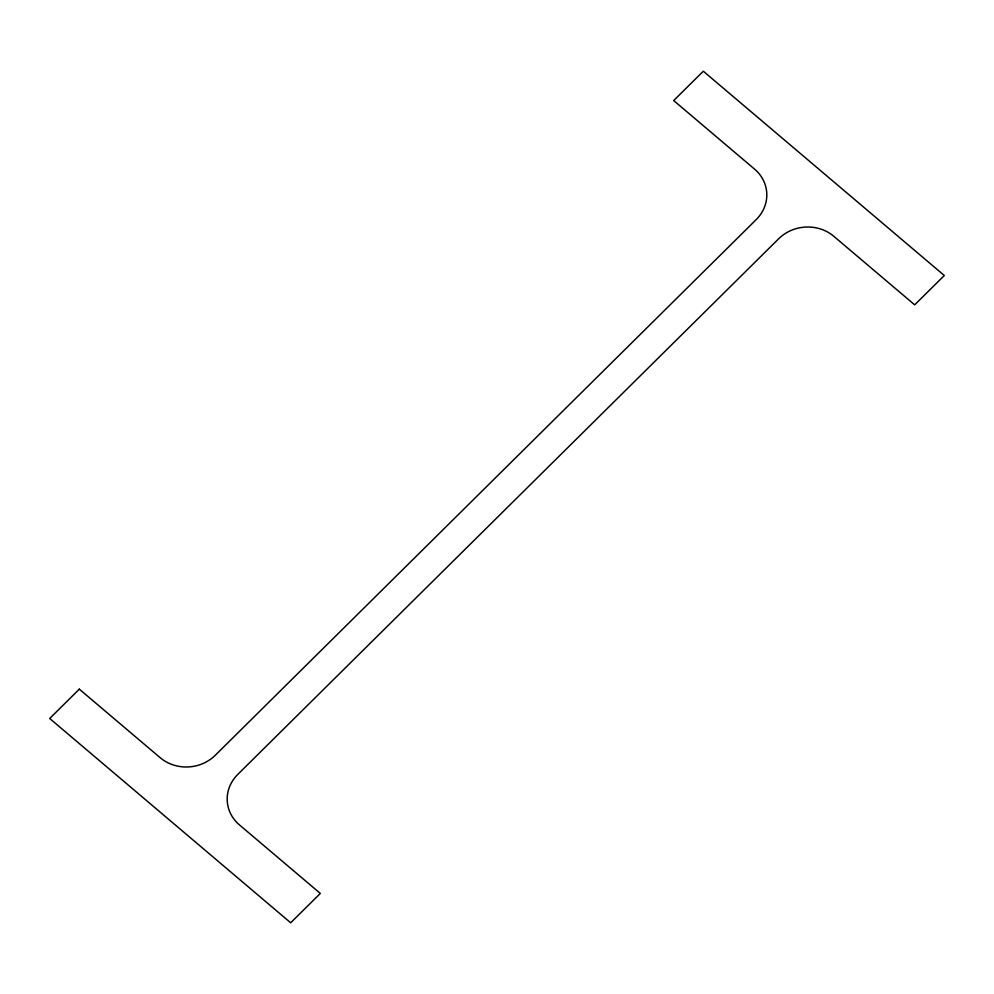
<?xml version="1.0" encoding="UTF-8"?>
<svg xmlns="http://www.w3.org/2000/svg" width="994" height="994" viewBox="0 0 994 994"><rect width="100%" height="100%" fill="white"/><g stroke="black" fill="none" stroke-linecap="round" stroke-linejoin="round"><path stroke-width="1.49" d="M79.321 689.153L49.7 718.488L290.683 922.78L320.317 893.444L239.417 824.871A38.99 35.697 -6.3 0 1 237.802 774.388L778.724 238.722A38.99 35.697 -6.3 0 1 833.78 236.274L914.679 304.847L944.3 275.512L703.317 71.22L673.683 100.556L754.583 169.129A38.99 35.697 -6.3 0 1 756.198 219.612L215.276 755.278A38.99 35.697 -6.3 0 1 160.22 757.726L79.321 689.153"/></g></svg>
